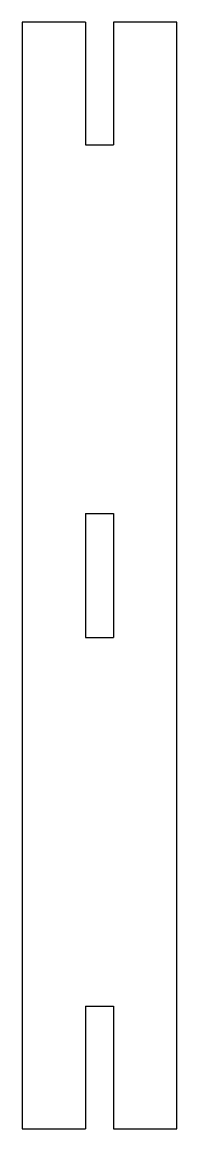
# Model space of a CAD drawing. Header units: millimetres. Extents: x 0 to 38, y 0 to 273.
import ezdxf

# ---------------------------------------------------------------- set-up
doc = ezdxf.new("R2010")
doc.units = ezdxf.units.MM

msp = doc.modelspace()

# ---------------------------------------------------------------- linework, layer by layer
for p, q in [((0, 272.625), (0, 0)), ((15.625, 272.625), (0, 272.625)), ((15.625, 272.625), (15.625, 242.375)), ((38.1, 272.625), (22.475, 272.625)), ((22.475, 272.625), (22.475, 242.375)), ((38.1, 0), (38.1, 272.625)), ((15.625, 242.375), (22.475, 242.375)), ((15.625, 151.5625), (15.625, 121.0625)), ((15.625, 151.5625), (22.475, 151.5625)), ((22.475, 151.5625), (22.475, 121.0625)), ((15.625, 121.0625), (22.475, 121.0625)), ((15.625, 30.25), (15.625, 0)), ((15.625, 30.25), (22.475, 30.25)), ((22.475, 30.25), (22.475, 0)), ((0, 0), (15.625, 0)), ((22.475, 0), (38.1, 0))]:
    msp.add_line(p, q)

doc.saveas('drawing.dxf')
